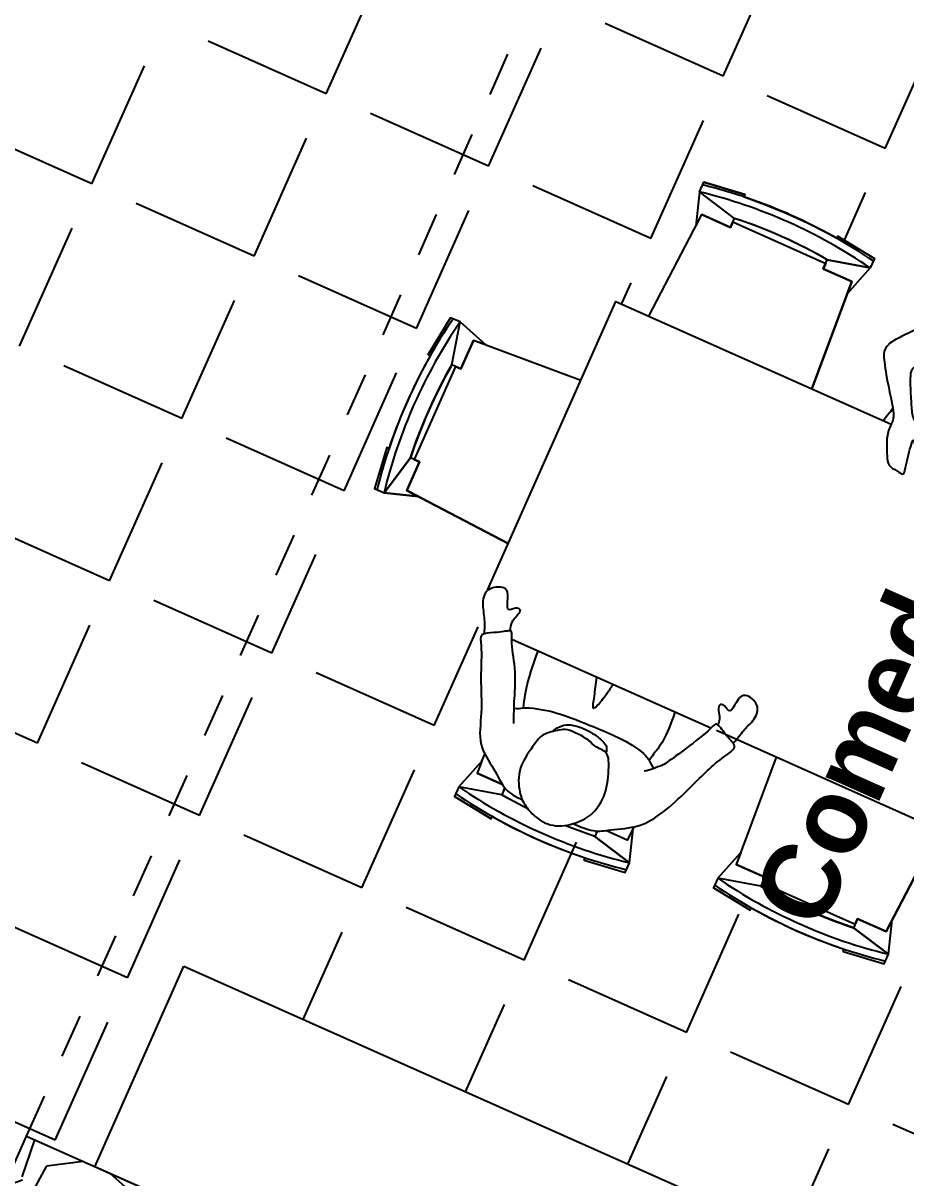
# Model space of a CAD drawing. Header units: millimetres. Extents: x 525387 to 527545, y 2235066 to 2235448.
# Drawn here: x 525580.741 to 525582.755, y 2235286.564 to 2235289.197 of the extents above; entities that cross this region are included whole.
import ezdxf

# ---------------------------------------------------------------- set-up
doc = ezdxf.new("R2010")
doc.units = ezdxf.units.MM
doc.linetypes.add('JIS_02_1.0', pattern=[2, 1, -1])
for name, color, linetype in [('auxiliar', 6, 'Continuous'), ('muebles', 2, 'Continuous'), ('pie de plano', 7, 'Continuous'), ('PISOS', 7, 'Continuous')]:
    doc.layers.add(name, color=color, linetype=linetype)
doc.layers.add('jardin', color=72, linetype='Continuous', lineweight=5)
doc.layers.add('muro', color=5, linetype='Continuous', lineweight=35)
doc.styles.add('ARIAL', font='ariali.ttf')

# ---------------------------------------------------------------- blocks, each defined once
blk = doc.blocks.new('CAB 5 REC')
at = {"layer": 'muro', "linetype": 'Continuous', "lineweight": -3}
h = blk.add_hatch(dxfattribs=at)
h.set_pattern_fill('GRAVEL', color=41, scale=0.02)
h.set_pattern_definition([(228.0127875, (-1387.913934386743, -52.61319671105593), (-4.064000000319163, -4.571999999716358), [0.06834428800000002, -6.766096727913001]), (184.969741, (-1387.959654386737, -52.66399671090767), (6.095999997588102, 0.5080000289395848), [0.1172809439999997, -11.61080977870476]), (132.5104471, (-1388.076494386711, -52.67415671097115), (5.080000002145499, -5.587999998049193), [0.08269630400000003, -8.18694455882]), (267.273689, (-1388.274614386726, -52.80115671083331), (0.508000001063945, 10.15999999994663), [0.1068009039999997, -10.57328748514756]), (292.83365418, (-1388.279694386758, -52.90783671103418), (-2.540000000212682, 6.095999999911093), [0.1047267399999997, -10.36796154906876]), (357.2736889999999, (-1388.239054386737, -53.00435671070591), (-10.15999999994663, 0.5080000010639457), [0.1068009039999997, -10.57328748514756]), (37.69424047, (-1388.132374386711, -53.00943671073765), (-6.60399999970718, -5.080000000380084), [0.141238732, -13.9826230628494]), (72.25532837, (-1388.020614386711, -52.92307671066374), (3.556000000955859, 11.17599999969577), [0.133343904, -13.201051320381]), (121.42956562, (-1387.979974386748, -52.79607671080157), (-4.064000000576625, 6.603999999645205), [0.1071626, -10.6091091397424]), (175.2363583, (-1388.035854386748, -52.70463671069592), (5.587999999919906, -0.5080000008778514), [0.1223426559999997, -5.994787389999982]), (222.3974378, (-1388.157774386753, -52.69447671063244), (-6.095999999804933, -5.5880000002128), [0.158215584, -15.6633545024354]), (138.81407483, (-1387.771694386727, -52.80623671086505), (-3.555999999786702, 3.048000000247837), [0.054000908, -5.346113164868801]), (171.4692344, (-1387.812334386748, -52.77067671064287), (6.604000000177932, -1.015999998847469), [0.102736396, -10.170927799408]), (225, (-1387.913934386743, -52.75543671101332), (-7.105427357601003e-17, -0.508000000000048), [0.07184186800000002, -0.6465786216856001]), (203.19859051, (-1387.949494386732, -52.69447671063244), (2.540000000069218, 1.015999999821867), [0.03868826399999985, -3.830124473778791]), (291.80140949, (-1387.985054386721, -52.70971671072766), (-0.5080000001062992, 1.523999999964575), [0.05471312400000002, -2.680950598]), (30.96375653, (-1387.964734386711, -52.76051671104506), (1.524000000037277, 1.015999999944225), [0.08886393199999972, -2.873259630581991]), (161.56505118, (-1387.888534386759, -52.7147967107594), (1.016000000026517, -0.5079999999467508), [0.06425742800000002, -1.5421796233656]), (16.389540334, (-1388.279694386758, -52.70971671072766), (5.08000000000003, 1.524000000000049), [0.09001760000000003, -8.911765334507802]), (70.34617594, (-1388.193334386742, -52.68431671103463), (-2.032000000185863, -5.587999999934083), [0.075519788, -7.476443135640001]), (293.19859051, (-1387.888534386759, -52.61319671105593), (-1.015999999822653, 2.540000000071057), [0.07737601999999971, -3.79143671777879]), (343.6104596700001, (-1387.858054386743, -52.68431671103463), (-5.080000000106459, 1.523999999644572), [0.09001759999999973, -8.911765334507962]), (339.44395478, (-1388.279694386758, -53.02467671083286), (-2.539999999999973, 1.016000000000042), [0.0868070399999997, -4.253546862621183]), (294.7751406, (-1388.198414386716, -53.0551567110233), (-2.540000003023386, 5.587999998625452), [0.072734424, -7.200718676144002]), (66.80140949, (-1387.883454386727, -53.12119671097025), (1.01599999984046, 2.540000000063861), [0.07737602000000002, -3.7914367177788]), (17.35402464, (-1387.852974386711, -53.05007671099156), (-6.603999999868606, -2.032000000426493), [0.08515654800000004, -8.430475196040002]), (69.44395478, (-1388.132374386711, -53.12119671097025), (-1.016000000017692, -2.539999999992927), [0.04340352, -4.296950382621201]), (101.309932474, (-1387.913934386743, -53.12119671097025), (-0.50800000000008, 2.032000000000074), [0.02590292, -2.564398992905201]), (165.963756532, (-1387.919014386716, -53.09579671081156), (1.523999999999903, -0.507999999999973), [0.10472674, -1.9898109178138]), (186.00900596, (-1388.020614386711, -53.07039671065286), (5.079999999973075, 0.5080000002658708), [0.0970533999999997, -9.608272972667363]), (303.69006753, (-1387.964734386711, -52.80623671086505), (-0.5080000000705939, 1.015999999964741), [0.073264776, -1.758355271936]), (353.15722659, (-1387.924094386748, -52.86719671078026), (8.636000000053137, -1.015999999547879), [0.127911352, -12.6632018130062]), (60.9453959, (-1387.797094386711, -52.88243671087548), (-2.032000000055938, -3.555999999968051), [0.05230164800000001, -5.177878463622001]), (90, (-1387.771694386727, -52.83671671105549), (-0.5080000000000001, 0.5080000000000001), [0.03048000000000001, -0.4775200000000001]), (120.25643716, (-1388.030774386716, -53.0551567110233), (2.031999999751434, -3.55600000014196), [0.07057339200000001, -6.986788154640001]), (48.01278749999999, (-1388.066334386705, -52.99419671064243), (4.064000000335069, 4.571999999702042), [0.136688576, -6.697752439913001]), (0, (-1387.974894386716, -52.89259671093896), (0.5080000000000001, 0.5080000000000001), [0.13208, -0.3759200000000001]), (325.3048465, (-1387.842814386706, -52.89259671093896), (5.080000001924307, -3.555999997250916), [0.08032191200000001, -7.951863344828002]), (254.0546040999999, (-1387.776774386759, -52.93831671075895), (-0.5079999999645114, -2.03200000000895), [0.073965816, -3.624330007754401]), (207.64597536, (-1387.797094386711, -53.00943671073765), (-9.652000000354672, -5.079999999326152), [0.1204290199999997, -11.92249288458756]), (175.42607874, (-1387.903774386737, -53.06531671062112), (-6.603999999999767, 0.5079999999998956), [0.127405892, -12.613169291248])])
h.paths.add_polyline_path([(0, 3.350000000093132), (0.4000000000232831, 3.350000000093132), (0.4000000000232831, 1.725000000093132), (0, 1.725000000093132)])
at = {"layer": 'auxiliar', "linetype": 'JIS_02_1.0', "lineweight": -3, "ltscale": 0.1}
blk.add_line((0.4000000000232831, 3.350000000093132), (4.67000000004191, 3.350000000093132), dxfattribs=at)
at = {"layer": 'muebles', "lineweight": -3}
for p, q in [((2.169015678926371, 3.238107979763299), (2.071984012029134, 3.225662145763636)), ((2.169015678926371, 3.238107979763299), (2.169015987892635, 3.232494420837611)), ((2.400956974830478, 3.238120748195797), (2.497990011353977, 3.225685596931726)), ((2.400956974830478, 3.238120748195797), (2.400957283796743, 3.232507188804448)), ((2.071984012029134, 3.225662145763636), (2.071985328919254, 3.201739870943129)), ((2.497991328244098, 3.201763322111219), (2.497990011353977, 3.225685596931726)), ((2.400960727012716, 3.16995978821069), (2.169019431108609, 3.169947020243853)), ((2.169019431108609, 3.169947020243853), (2.169020170578733, 3.156514943111688)), ((2.400960727012716, 3.16995978821069), (2.40096146648284, 3.156527711544186)), ((2.081635872367769, 2.895902352873236), (2.097691935603507, 3.156511016655713)), ((2.097691935603507, 3.156511016655713), (2.169020170578733, 3.156514943111688)), ((2.40096146648284, 3.156527711544186), (2.472289701341651, 3.15653163800016)), ((2.488374457112513, 2.895924743264914), (2.472289701341651, 3.15653163800016)), ((2.991202357807197, 2.823076869361103), (3.015124632511288, 2.823075552470982)), ((3.027559783658944, 2.726042516063899), (3.015124632511288, 2.823075552470982)), ((2.685363779077306, 2.813459997996688), (2.945970673579723, 2.797375242225826)), ((2.945966747007333, 2.726047007367015), (2.945970673579723, 2.797375242225826)), ((1.492576283751987, 2.676042515784502), (1.505011435016058, 2.773075552657247)), ((1.52893370972015, 2.773076869547367), (1.505011435016058, 2.773075552657247)), ((1.574168860679492, 2.684400433674455), (1.574165393947624, 2.74737524241209)), ((2.959398823790252, 2.726046267896891), (2.945966747007333, 2.726047007367015)), ((2.959398823790252, 2.726046267896891), (2.959386055590585, 2.494104972109199)), ((3.027559783658944, 2.726042516063899), (3.021946224500425, 2.726042824797332)), ((1.492576283751987, 2.676042515784502), (1.498189843026921, 2.676042824983597)), ((1.560737243737094, 2.676046268083155), (1.569219207391143, 2.676046735141426)), ((2.945950052235276, 2.422777476720512), (2.945953978807665, 2.494105711579323)), ((2.959386055590585, 2.494104972109199), (2.945953978807665, 2.494105711579323)), ((3.027547015459277, 2.494101219810545), (3.015101181226783, 2.397069552913308)), ((3.027547015459277, 2.494101219810545), (3.021933456300758, 2.49410152900964)), ((1.49258905206807, 2.44410121999681), (1.498202611226588, 2.444101529195905)), ((1.49258905206807, 2.44410121999681), (1.505034886300564, 2.347069553099573)), ((1.560750011936761, 2.444104972295463), (1.56500003032852, 2.444105206057429)), ((1.574186015292071, 2.372777476906776), (1.57418307417538, 2.426204354502261)), ((2.685341388336383, 2.40672141360119), (2.945950052235276, 2.422777476720512)), ((3.015101181226783, 2.397069552913308), (2.991178906406276, 2.397070869803429)), ((1.505034886300564, 2.347069553099573), (1.52895716112107, 2.347070869989693)), ((1.542612874181941, 2.051772858481854), (1.555048025329597, 2.148805894888937)), ((1.578970300150104, 2.148807211779058), (1.555048025329597, 2.148805894888937)), ((1.884808878879994, 2.139190340880305), (1.624201984377578, 2.123105585109442)), ((1.624205910949968, 2.051777350250632), (1.624201984377578, 2.123105585109442)), ((1.542612874181941, 2.051772858481854), (1.54822643334046, 2.051773167680949)), ((1.610773834167048, 2.051776610780507), (1.624205910949968, 2.051777350250632)), ((1.610773834167048, 2.051776610780507), (1.610786602366716, 1.819835314527154)), ((1.542625642381608, 1.819831562694162), (1.548239201540127, 1.819831871427596)), ((1.542625642381608, 1.819831562694162), (1.555071476614103, 1.722799895796925)), ((1.610786602366716, 1.819835314527154), (1.624218679149635, 1.819836053997278)), ((1.624222605722025, 1.748507819138467), (1.624218679149635, 1.819836053997278)), ((1.884831269504502, 1.732451756019145), (1.624222605722025, 1.748507819138467))]:
    blk.add_line(p, q, dxfattribs=at)
at = {"layer": 'muebles', "linetype": 'Continuous', "lineweight": -3}
for p, q in [((2.095857144682668, 3.126730214804411), (2.071985328802839, 3.201739870943129)), ((2.497991328244098, 3.201763322111219), (2.474127771100029, 3.126751038245857)), ((1.603945993701927, 2.749213312286884), (1.620944722555578, 2.749213312286884)), ((1.603966817143373, 2.370942685753107), (1.60803200781811, 2.370942685753107))]:
    blk.add_line(p, q, dxfattribs=at)
at = {"layer": 'muebles', "lineweight": -3, "flags": 128}
for points in [[(2.497991328244098, 3.201763322111219), (2.497990011353977, 3.225685596931726), (2.400956974830478, 3.238120748195797), (2.400957283796743, 3.232507188804448), (2.382887492072769, 3.234121934510767), (2.350510914460756, 3.23632877971977), (2.297686075791717, 3.238047900144011), (2.244861365063116, 3.237441534176469), (2.197148833307438, 3.234892391599715), (2.169015987892635, 3.232494420837611), (2.169015678926371, 3.238107979763299), (2.071984012029134, 3.225662145763636), (2.071985328919254, 3.201739870943129), (2.169018935994245, 3.1789405583404), (2.209079893887974, 3.18234913982451), (2.260200488497503, 3.184627398382872), (2.302801081212237, 3.184760983567685), (2.34369773324579, 3.18338066060096), (2.384594466886483, 3.18051711237058), (2.400960231898353, 3.178953326307237)], [(2.169020170578733, 3.156514943111688), (2.169018935994245, 3.1789405583404), (2.071985328919254, 3.201739870943129), (2.095857144682668, 3.126730214804411), (2.097691935603507, 3.156511016655713)], [(2.474127771100029, 3.126751038245857), (2.472289701341651, 3.15653163800016), (2.40096146648284, 3.156527711544186), (2.400960231898353, 3.178953326307237), (2.497991328244098, 3.201763322111219)], [(2.916190073825419, 2.799213312100619), (2.945970673579723, 2.797375242225826), (2.945966747007333, 2.726047007367015), (2.968392361886799, 2.726045772898942), (2.991202357807197, 2.823076869361103)], [(2.991202357807197, 2.823076869361103), (3.015124632511288, 2.823075552470982), (3.027559783658944, 2.726042516063899), (3.021946224500425, 2.726042824797332), (3.023560969857499, 2.707973033189774), (3.025767815532163, 2.675596455577761), (3.027486935839988, 2.622771617025137), (3.026880569872446, 2.569946906063706), (3.024331426946446, 2.522234374191612), (3.021933456300758, 2.49410152900964), (3.027547015459277, 2.494101219810545), (3.015101181226783, 2.397069552913308), (2.991178906406276, 2.397070869803429), (2.968379593687132, 2.49410447711125), (2.971788175287656, 2.534165435004979), (2.974066433846019, 2.585286029614508), (2.974200019263662, 2.627886622212827), (2.972819696296938, 2.66878327447921), (2.969956147833727, 2.709680007770658), (2.968392361886799, 2.726045772898942)], [(2.945953978807665, 2.494105711579323), (2.968379593687132, 2.49410447711125), (2.991178906406276, 2.397070869803429), (2.916169250383973, 2.420942685566843), (2.945950052235276, 2.422777476720512)], [(1.578970300150104, 2.148807211779058), (1.555048025329597, 2.148805894888937), (1.542612874181941, 2.051772858481854), (1.54822643334046, 2.051773167680949), (1.546611687983386, 2.033703375607729), (1.544404842425138, 2.001326797995716), (1.542685722000897, 1.948501959443092), (1.543292087968439, 1.895677248947322), (1.545841231010854, 1.847964717075229), (1.548239201540127, 1.819831871427596), (1.542625642381608, 1.819831562694162), (1.555071476614103, 1.722799895796925), (1.578993751434609, 1.722801212687045), (1.601793064153753, 1.819834819529206), (1.598384482553229, 1.859895777422935), (1.596106223994866, 1.911016372032464), (1.595972638693638, 1.953616964630783), (1.597352961543947, 1.994513616897166), (1.600216510007158, 2.035410350654274), (1.601780295954086, 2.051776115782559)], [(1.653982584015466, 2.124943654984236), (1.624201984377578, 2.123105585109442), (1.624205910949968, 2.051777350250632), (1.601780295954086, 2.051776115782559), (1.578970300150104, 2.148807211779058)], [(1.624218679149635, 1.819836053997278), (1.601793064153753, 1.819834819529206), (1.578993751434609, 1.722801212687045), (1.654003407573327, 1.746673028450459), (1.624222605722025, 1.748507819138467)]]:
    blk.add_lwpolyline(points, close=True, dxfattribs=at)
at = {"layer": 'muebles', "lineweight": -3, "ltscale": 0.35}
blk.add_lwpolyline([(0.9000000000232831, 3.179690000135452), (0.9000000000232831, 1.679690000135452), (0.4000000000232831, 1.679690000135452), (0.4000000000232831, 3.179690000135452)], close=True, dxfattribs=at)
at = {"layer": 'muebles', "lineweight": -3, "flags": 128}
for points in [[(2.488364127697423, 2.895924742799252), (2.472289701341651, 3.15653163800016), (2.40096146648284, 3.156527711544186), (2.400960727012716, 3.16995978821069), (2.169019431108609, 3.169947020243853), (2.169020170578733, 3.156514943111688), (2.097691935603507, 3.156511016655713), (2.081635872367769, 2.895902352873236)], [(2.68536377849523, 2.813449668698013), (2.945970673579723, 2.797375242225826), (2.945966747007333, 2.726047007367015), (2.959398823790252, 2.726046267896891), (2.959386055590585, 2.494104972109199), (2.945953978807665, 2.494105711579323), (2.945950052235276, 2.422777476720512), (2.685341388336383, 2.40672141360119)], [(1.546980081242509, 2.60881956666708), (1.547316371230409, 2.618783274199814), (1.550179919693619, 2.659680007956922), (1.551743705640547, 2.676045773085207), (1.52893370972015, 2.773076869547367), (1.505011435016058, 2.773075552657247), (1.492576283751987, 2.676042515784502), (1.498189843026921, 2.676042824983597), (1.496575097669847, 2.657973032910377), (1.494368251995184, 2.625596455764025), (1.492649131687358, 2.57277161674574), (1.4932554976549, 2.51994690624997), (1.4958046405809, 2.472234374377877), (1.498202611226588, 2.444101529195905), (1.49258905206807, 2.44410121999681), (1.505034886300564, 2.347069553099573), (1.52895716112107, 2.347070869989693), (1.551756473840214, 2.444104477297515), (1.54834789223969, 2.484165434725583), (1.546911406796426, 2.516397947445512)], [(1.569219207391143, 2.676046735141426), (1.551743705640547, 2.676045773085207), (1.52893370972015, 2.773076869547367), (1.603945993701927, 2.749213312286884), (1.574165393947624, 2.74737524241209), (1.574168860679492, 2.684400433674455)], [(1.56500003032852, 2.444105206057429), (1.551756473840214, 2.444104477297515), (1.52895716112107, 2.347070869989693), (1.603966817143373, 2.370942685753107), (1.574186015292071, 2.372777476906776), (1.57418307417538, 2.426204354502261)], [(1.884808879462071, 2.13918001158163), (1.624201984377578, 2.123105585109442), (1.624205910949968, 2.051777350250632), (1.610773834167048, 2.051776610780507), (1.610786602366716, 1.819835314527154), (1.624218679149635, 1.819836053997278), (1.624222605722025, 1.748507819138467), (1.884831269504502, 1.732451756019145)]]:
    blk.add_lwpolyline(points, dxfattribs=at)
at = {"layer": 'muebles', "linetype": 'Continuous', "lineweight": -3}
for points in [[(1.964710343978368, 2.895889476407319), (2.685232249321416, 2.895889476407319), (2.685232249321416, 2.208359905518591)], [(1.884767750860192, 2.302201413083822), (1.884767750860192, 2.799155546352267)], [(1.884767750860192, 1.604566760361195), (1.884767750860192, 2.288638256024569)]]:
    blk.add_lwpolyline(points, dxfattribs=at)
at = {"layer": 'muebles', "lineweight": -3}
blk.add_lwpolyline([(1.884767750860192, 2.302201413083822), (1.884767750860192, 2.799155546352267)], dxfattribs=at)
for centre, radius, start, end in [((2.285052426042967, 2.037387419492006), 1.200726946396528, 79.78508945377044, 100.2212187402846), ((2.285052426042967, 2.037387419492006), 1.183686706396494, 79.63637664771076, 100.3699315398268), ((2.285051603219472, 2.052334090229124), 1.132565986396444, 84.12597306736077, 95.8803351197961), ((1.826826455071568, 2.610137966927141), 1.183686706396494, 349.6300684667344, 10.36362335885053), ((1.826826455071568, 2.610137966927141), 1.200726946396528, 349.7787812686469, 10.21491054622956), ((2.693309612455778, 2.560137967113405), 1.200726946396528, 169.7850894537704, 190.2212187313531), ((2.693309612455778, 2.560137967113405), 1.183686706396494, 169.6363766411495, 190.3699315332656), ((1.841773125575855, 2.610137144103646), 1.132565986396444, 354.1196648941573, 5.874026925321527), ((2.743346202769317, 1.935868309810758), 1.200726946396528, 169.7850894537704, 190.2212187313531), ((2.743346202769317, 1.935868309810758), 1.183686706396494, 169.6363766411495, 190.3699315332656), ((2.72839953226503, 1.935867486987263), 1.132565986396444, 174.1259730746785, 185.8803351058427)]:
    blk.add_arc(centre, radius, start, end, dxfattribs=at)
for points, knots in [([(1.871604880318046, 2.862068692687899), (1.881310656899586, 2.865522333886474), (1.901363280019723, 2.872753761708736), (1.934025169932283, 2.896095119882375), (1.970785271027125, 2.901228589937091), (1.990588206797838, 2.863393234554678), (1.976542113232426, 2.847853293642402), (1.933413087506779, 2.837278912309557), (1.956620285753161, 2.822945788037032), (1.95661889272742, 2.805333890020847), (1.934666556655429, 2.811175089329481), (1.922757232212462, 2.8169962069951), (1.907794214203022, 2.814151144120842), (1.901306091807783, 2.811372865457088)], [0.01181502239115784, 0.01181502239115784, 0.01181502239115784, 0.01181502239115784, 0.3243290914463403, 0.654038284269737, 0.9800887906453177, 1.313059642118888, 1.562526201424516, 1.890179081532209, 2.123216847386098, 2.319335480961262, 2.559559402082812, 2.784920122316572, 3.021417812852759, 3.021417812852759, 3.021417812852759, 3.021417812852759]), ([(1.758016462088563, 2.736757073551416), (1.773717608652078, 2.742360819131136), (1.827321613207459, 2.761957124806941), (1.869959670002572, 2.795465375296772), (1.905200180597603, 2.806206775829196), (1.898859650013037, 2.815728987101465), (1.894239042652771, 2.824007106013596), (1.88206179253757, 2.841828336473554), (1.868530188105069, 2.87405830482021), (1.841010526171885, 2.853723348584026), (1.7729371531168, 2.828762355260551), (1.706796507001854, 2.793131893035024), (1.632389987586066, 2.773616117890924), (1.60114912991412, 2.717149373143911), (1.561862948583439, 2.673299184069037), (1.561115851392969, 2.64625400910154), (1.560801299056038, 2.62899084109813)], [0, 0, 0, 0, 0.4255994481896627, 0.8882607294155818, 1.192704937324794, 1.342170682560148, 1.518303691570655, 1.792313997028026, 2.095158650432156, 2.380371568946291, 2.872043252467639, 3.380911381483055, 3.86834696174984, 4.320719578932903, 4.747346549560505, 5.124413351332524, 5.124413351332524, 5.124413351332524, 5.124413351332524]), ([(1.71163286594674, 2.716927177272737), (1.716393784270622, 2.719096296466887), (1.725925717270002, 2.723413613624871), (1.747260866570286, 2.73245489411056), (1.758016462088563, 2.736757073551416)], [-0.5645862270433196, -0.5645862270433196, -0.5645862270433196, -0.5645862270433196, -0.3376637689164945, 0, 0, 0, 0]), ([(1.743789580534212, 2.730927038472146), (1.74578995257616, 2.722672662232071), (1.756507060839795, 2.71278060413897), (1.775619489140809, 2.642338046338409), (1.777612094767392, 2.573445480782539), (1.783014724962413, 2.462066281121224), (1.765095483278856, 2.40260474011302), (1.7548881189432, 2.394925568718463), (1.747271214495413, 2.384605881758034)], [0, 0, 0, 0, 0.2649497858514454, 0.7367122350269572, 1.232942427760139, 1.839726036246399, 2.285966441367921, 2.541749591068652, 2.541749591068652, 2.541749591068652, 2.541749591068652]), ([(1.753446550224908, 2.711670897901058), (1.773868538090028, 2.718238018918782), (1.803651297115721, 2.72684881882742), (1.858999488642439, 2.732349557802081), (1.884767750860192, 2.733711950946599)], [0.003944927619440511, 0.003944927619440511, 0.003944927619440511, 0.003944927619440511, 0.4446232256244506, 0.8300271681230373, 0.8300271681230373, 0.8300271681230373, 0.8300271681230373]), ([(1.552622664370574, 2.618390364572406), (1.558299971395172, 2.62697690539062), (1.573444782523438, 2.643505900166929), (1.625121169374324, 2.669791635591537), (1.686655042227358, 2.654816486872733), (1.716226499993354, 2.649969219695777), (1.74056553223636, 2.615936392918229), (1.750861303997226, 2.601963300257921), (1.749162331456318, 2.544266043230891), (1.737267720280215, 2.528857708908617), (1.741656039841473, 2.49416641658172), (1.707531165331602, 2.477377696894109), (1.650695080403239, 2.457506330218166), (1.59672882698942, 2.466960238292813), (1.56091686070431, 2.493531335145235), (1.529766520485282, 2.540240142960101), (1.535868574865162, 2.58657144755125), (1.546639989712276, 2.609341976232827), (1.552622664370574, 2.618390364572406)], [0, 0, 0, 0, 0.3283394912011582, 0.7639612668489152, 1.221920493048184, 1.54180572028943, 1.899415218420127, 2.155151847500631, 2.58187099542954, 2.847084539609174, 3.158909596278496, 3.497754979824026, 3.954169889676506, 4.377581498321829, 4.764041989437939, 5.190581992473346, 5.581258833911105, 5.927258861675762, 5.927258861675762, 5.927258861675762, 5.927258861675762]), ([(1.730707249836996, 2.629273693542928), (1.736285861581564, 2.627156825736165), (1.749092734069563, 2.619944385252893), (1.762054718681611, 2.601205775514245), (1.767100078985095, 2.572469377890229), (1.763969380524941, 2.534899830352515), (1.754523147596046, 2.502407427411526), (1.740741461166181, 2.498469188809395), (1.735900905448943, 2.497946295887232)], [0.09511017178806917, 0.09511017178806917, 0.09511017178806917, 0.09511017178806917, 0.2972892633613599, 0.5844327378734174, 0.8953964741321543, 1.261740021713738, 1.600833871335293, 1.777868582774015, 1.777868582774015, 1.777868582774015, 1.777868582774015]), ([(1.884767750860192, 2.588199495337903), (1.869745402014814, 2.58375432388857), (1.84316916053649, 2.574678034055978), (1.810437596752308, 2.567777006886899), (1.82932569924742, 2.557998543139547), (1.851205589715391, 2.552960005123168), (1.875851930468343, 2.548158027231693), (1.884767750860192, 2.546366408932954)], [5.253276961683066, 5.253276961683066, 5.253276961683066, 5.253276961683066, 5.565159900813966, 5.862614472130555, 6.050495226298254, 6.389012345773883, 6.560977723482068, 6.560977723482068, 6.560977723482068, 6.560977723482068]), ([(1.558400962268934, 2.500648602843285), (1.558286284678616, 2.482245538849384), (1.559783327276818, 2.447024760767817), (1.581079590716399, 2.417173211928457), (1.611909572966397, 2.356890055816621), (1.665552804246545, 2.322585228830576), (1.733320602681488, 2.292671720962971), (1.823210645932704, 2.260577340610325), (1.866030745324679, 2.228716033510864), (1.876676236395724, 2.245492255780846), (1.884091944200918, 2.265949722379446), (1.904390794690698, 2.296048220712692), (1.884243107284419, 2.301058647222817), (1.827987566241063, 2.329836968332529), (1.782043210580014, 2.356804458424449), (1.766527373227291, 2.365768295247108), (1.763092286419123, 2.368872520979494)], [6.263987976818923, 6.263987976818923, 6.263987976818923, 6.263987976818923, 6.590827477168199, 6.957133094385799, 7.418200913655895, 7.869299758194249, 8.366839070204518, 8.941449253790191, 9.321843035937311, 9.526423372112555, 9.811479055644387, 10.12407827075832, 10.33081364153621, 10.7934644066575, 11.23368142865352, 11.44451960178699, 11.44451960178699, 11.44451960178699, 11.44451960178699]), ([(1.763092286419123, 2.368872520979494), (1.757503503933549, 2.373979034367949), (1.746774438186549, 2.384691538289189), (1.737633637967519, 2.395492620300502), (1.733280245563947, 2.401058370247483)], [11.44451960178699, 11.44451960178699, 11.44451960178699, 11.44451960178699, 11.71748803546684, 11.98120782780302, 11.98120782780302, 11.98120782780302, 11.98120782780302]), ([(1.884767750860192, 2.391981889959425), (1.857215371332131, 2.390179583802819), (1.816337630618364, 2.387118055019528), (1.778099385672249, 2.397779908962548), (1.767520139808767, 2.399811453651637), (1.760399128892459, 2.400942675769329)], [12.32861883282614, 12.32861883282614, 12.32861883282614, 12.32861883282614, 12.78585480946525, 13.13874413488718, 13.36053564497094, 13.36053564497094, 13.36053564497094, 13.36053564497094]), ([(1.874213917180896, 2.242167563643306), (1.894955291529186, 2.234819164033979), (1.915106769534759, 2.232493813149631), (1.943294090568088, 2.217205247841775), (1.980184632237069, 2.22129737213254), (1.990043529076502, 2.262848215177655), (1.972598432330415, 2.274443520233035), (1.928193724015728, 2.274053290020674), (1.947148600942455, 2.293667701538652), (1.942803223151714, 2.310735116247088), (1.922969879000448, 2.29965977743268), (1.914051225408912, 2.292088630609214), (1.902817700174637, 2.290631008334458), (1.89814931654837, 2.290655717719346)], [0.0388387691161006, 0.0388387691161006, 0.0388387691161006, 0.0388387691161006, 0.3243290914463403, 0.654038284269737, 0.9800887906453177, 1.313059642118888, 1.562526201424516, 1.890179081532209, 2.123216847386098, 2.319335480961262, 2.559559402082812, 2.784920122316572, 2.938956686154151, 2.938956686154151, 2.938956686154151, 2.938956686154151]), ([(2.90929141594097, 2.240635790862143), (2.899254573392682, 2.250493902247399), (2.878198411082849, 2.267681359313428), (2.851046712370589, 2.289537341333926), (2.829144938383251, 2.292038356885314), (2.81112836219836, 2.28247931972146), (2.76225304719992, 2.250923825893551), (2.712489712284878, 2.213077066931874), (2.695216712076217, 2.207385837566108), (2.664822185179219, 2.209674392826855), (2.636774528888054, 2.198729539290071), (2.616295676794834, 2.187808747403324), (2.594243728672154, 2.17676507262513), (2.594326476566494, 2.154117952566594), (2.588874317705631, 2.134229596704245), (2.60942635347601, 2.138801075518131), (2.652833017753437, 2.146951374132186), (2.676863128202967, 2.149607160128653), (2.665429608896375, 2.140955571550876), (2.65479567006696, 2.132405179087073), (2.637407558737323, 2.114016242325306), (2.669483702396974, 2.123206267599016), (2.689105777302757, 2.128579508978873), (2.707093721022829, 2.144194315653294), (2.714038226520643, 2.164182879030704), (2.72661057987716, 2.174704259261489), (2.756899909698404, 2.190379912499338), (2.796563576790504, 2.210517762694508), (2.817781632649712, 2.217364488169551), (2.826548657030798, 2.212196744978428), (2.839338539983146, 2.201424133498222), (2.84480231103953, 2.194336631800979)], [0, 0, 0, 0, 0.4349023238200695, 0.8270598379688201, 1.12133580263235, 1.410762931956272, 1.930568689154257, 2.46042073709842, 2.738729761410268, 3.098269149992723, 3.466452906032266, 3.793637372864298, 4.106656808361262, 4.4215289551733, 4.682290266471424, 4.936423940721546, 5.412079903258221, 5.679080303601476, 5.865196765397418, 6.14622574498869, 6.400359419238801, 6.714584343416744, 7.02598473758753, 7.337579933318408, 7.625979068675003, 7.886319908874811, 8.298988439438647, 8.75957107293798, 9.058118626188117, 9.266494892410373, 9.554325216489858, 9.554325216489858, 9.554325216489858, 9.554325216489858])]:
    blk.add_open_spline(points, degree=3, knots=knots, dxfattribs=at)
blk.add_open_spline([(2.719520813436247, 2.219499826896936), (2.707351722754538, 2.222625324968249), (2.695783860050142, 2.225464369636029), (2.685232249321416, 2.227973899804056)], degree=3, dxfattribs=at)
at = {"layer": 'muro', "linetype": 'Continuous', "lineweight": -3}
blk.add_lwpolyline([(0, 3.350000000093132), (0.4000000000232831, 3.350000000093132), (0.4000000000232831, 1.725000000093132), (0, 1.725000000093132)], close=True, dxfattribs=at)
at = {"layer": 'PISOS', "color": 41, "linetype": 'Continuous', "lineweight": -3}
for p, q in [((2.44398352841381, 4.097003289032727), (2.44398352841381, 4.391643289010972)), ((2.038853528327309, 4.097003289032727), (2.333493528305553, 4.097003289032727)), ((2.44398352841381, 4.097003289032727), (2.738623528392054, 4.097003289032727)), ((1.228593528387137, 3.691873289179057), (1.228593528387137, 3.986513289157301)), ((1.633723528357223, 3.691873289179057), (1.633723528357223, 3.986513289157301)), ((2.038853528327309, 3.691873289179057), (2.038853528327309, 3.986513289157301)), ((2.44398352841381, 3.691873289179057), (2.44398352841381, 3.986513289157301)), ((2.849113528383896, 3.691873289179057), (2.849113528383896, 3.986513289157301)), ((1.228593528387137, 3.691873289179057), (1.523233528365381, 3.691873289179057)), ((1.633723528357223, 3.691873289179057), (1.928363528335467, 3.691873289179057)), ((2.038853528327309, 3.691873289179057), (2.333493528305553, 3.691873289179057)), ((2.44398352841381, 3.691873289179057), (2.738623528392054, 3.691873289179057)), ((2.849113528383896, 3.691873289179057), (3.14375352836214, 3.691873289179057)), ((0.4183335283305496, 3.286743289325386), (0.4183335283305496, 3.581383289303631)), ((0.8234635284170508, 3.286743289325386), (0.8234635284170508, 3.581383289303631)), ((1.228593528387137, 3.286743289325386), (1.228593528387137, 3.581383289303631)), ((1.633723528357223, 3.286743289325386), (1.633723528357223, 3.581383289303631)), ((2.038853528327309, 3.286743289325386), (2.038853528327309, 3.581383289303631)), ((2.44398352841381, 3.286743289325386), (2.44398352841381, 3.581383289303631)), ((2.849113528383896, 3.286743289325386), (2.849113528383896, 3.581383289303631)), ((2.038853528327309, 3.350540725979954), (2.038853528327309, 3.360757107846439)), ((0.4183335283305496, 3.286743289325386), (0.7129735283087939, 3.286743289325386)), ((0.8234635284170508, 3.286743289325386), (1.118103528395295, 3.286743289325386)), ((1.228593528387137, 3.286743289325386), (1.523233528365381, 3.286743289325386)), ((1.633723528357223, 3.286743289325386), (1.879897743230686, 3.286743289325386)), ((2.038853528327309, 3.286743289325386), (2.333493528305553, 3.286743289325386)), ((2.44398352841381, 3.286743289325386), (2.738623528392054, 3.286743289325386)), ((2.849113528383896, 3.286743289325386), (3.14375352836214, 3.286743289325386)), ((1.228593528387137, 2.881613289006054), (1.228593528387137, 3.176253288984299)), ((1.633723528357223, 2.881613289006054), (1.633723528357223, 3.176253288984299)), ((2.849113528383896, 2.881613289006054), (2.849113528383896, 3.176253288984299)), ((3.254243528353982, 2.881613289006054), (3.254243528353982, 3.176253288984299)), ((0.9000000000232831, 2.881613289006054), (1.118103528395295, 2.881613289006054)), ((1.228593528387137, 2.881613289006054), (1.523233528365381, 2.881613289006054)), ((1.633723528357223, 2.881613289006054), (1.879897743230686, 2.881613289006054)), ((2.685232249321416, 2.881613289006054), (2.738623528392054, 2.881613289006054)), ((2.849113528383896, 2.881613289006054), (3.14375352836214, 2.881613289006054)), ((3.254243528353982, 2.881613289006054), (3.548883528332226, 2.881613289006054)), ((1.228593528387137, 2.476483289152384), (1.228593528387137, 2.771123289130628)), ((3.254243528353982, 2.476483289152384), (3.254243528353982, 2.771123289130628)), ((0.9000000000232831, 2.476483289152384), (1.118103528395295, 2.476483289152384)), ((1.228593528387137, 2.476483289152384), (1.523233528365381, 2.476483289152384)), ((3.025287239346653, 2.476483289152384), (3.14375352836214, 2.476483289152384)), ((3.254243528353982, 2.476483289152384), (3.548883528332226, 2.476483289152384)), ((1.228593528387137, 2.071353289298713), (1.228593528387137, 2.365993289276958)), ((0.9000000000232831, 2.071353289298713), (1.118103528395295, 2.071353289298713)), ((1.228593528387137, 2.071353289298713), (1.523233528365381, 2.071353289298713)), ((1.228593528387137, 1.666223288979381), (1.228593528387137, 1.960863288957626)), ((0.8234635284170508, 1.666223288979381), (1.118103528395295, 1.666223288979381)), ((1.228593528387137, 1.666223288979381), (1.523233528365381, 1.666223288979381)), ((1.228593528387137, 1.261093289125711), (1.228593528387137, 1.555733289103955))]:
    blk.add_line(p, q, dxfattribs=at)
at = {"layer": 'pie de plano', "lineweight": -3, "insert": (2.588794133393094, 1.881311030127108), "char_height": 0.175, "width": 1.519722237731585, "attachment_point": 9, "style": 'ARIAL'}
blk.add_mtext('{\\fCentury Gothic|b1|i0|c0|p34;Comedor}', dxfattribs=at)

msp = doc.modelspace()

# ---------------------------------------------------------------- hatches: boundary and pattern name
at = {"layer": 'jardin'}
h = msp.add_hatch(dxfattribs=at)
h.set_pattern_fill('GRASS', color=72, scale=0.025)
h.set_pattern_definition([(90, (194.1935024295235, -22.17156315827742), (-0.449012806, 0.449012806), [0.1190625, -0.778963112]), (45, (194.1935024295235, -22.17156315827742), (-0.4490128060534577, 0.4490128060534577), [0.1190625, -0.5159375]), (135, (194.1935024295235, -22.17156315827742), (-0.4490128060534577, -0.4490128060534576), [0.1190625, -0.5159375])])
edge = h.paths.add_edge_path()
edge.add_line((525532.9685651099, 2235265.018777107), (525533.3434039074, 2235265.946524886))
edge.add_line((525533.3434039074, 2235265.946524886), (525531.9062651811, 2235266.527166621))
edge.add_line((525531.9062651811, 2235266.527166621), (525534.1539047417, 2235272.090269749))
edge.add_line((525534.1539047417, 2235272.090269749), (525536.193709222, 2235271.266135243))
edge.add_line((525536.193709222, 2235271.266135243), (525536.562877167, 2235272.179857971))
edge.add_line((525536.562877167, 2235272.179857971), (525545.1662853189, 2235268.821973717))
edge.add_line((525545.1662853189, 2235268.821973717), (525547.3497467478, 2235274.82330218))
edge.add_line((525547.3497467478, 2235274.82330218), (525544.7313748535, 2235273.015255336))
edge.add_line((525544.7313748535, 2235273.015255336), (525543.2781960585, 2235272.639106617))
edge.add_line((525543.2781960585, 2235272.639106617), (525541.1485370866, 2235273.090486108))
edge.add_line((525541.1485370866, 2235273.090486108), (525539.9398361517, 2235273.743141092))
edge.add_line((525539.9398361517, 2235273.743141092), (525538.2110542965, 2235276.000038548))
edge.add_line((525538.2110542965, 2235276.000038548), (525537.3736256876, 2235277.555641114))
edge.add_line((525537.3736256876, 2235277.555641114), (525537.8291464725, 2235279.042329289))
edge.add_line((525537.8291464725, 2235279.042329289), (525538.5619413613, 2235280.955201727))
edge.add_line((525538.5619413613, 2235280.955201727), (525539.6831508342, 2235281.758453705))
edge.add_line((525539.6831508342, 2235281.758453705), (525542.1579888097, 2235281.527801211))
edge.add_line((525542.1579888097, 2235281.527801211), (525543.0625858817, 2235281.397905624))
edge.add_line((525543.0625858817, 2235281.397905624), (525544.237610196, 2235281.544910648))
edge.add_line((525544.237610196, 2235281.544910648), (525545.2389396823, 2235280.937943125))
edge.add_line((525545.2389396823, 2235280.937943125), (525545.3998439282, 2235280.590086101))
edge.add_line((525545.3998439282, 2235280.590086101), (525546.3509289569, 2235280.368002899))
edge.add_line((525546.3509289569, 2235280.368002899), (525547.600497491, 2235279.717446517))
edge.add_line((525547.600497491, 2235279.717446517), (525548.5040015223, 2235277.995816217))
edge.add_line((525548.5040015223, 2235277.995816217), (525549.4494635365, 2235280.59445525))
edge.add_line((525549.4494635365, 2235280.59445525), (525547.0341694856, 2235282.223591658))
edge.add_arc((525553.4010597232, 2235290.10956279), 10.13537527618222, 170.284472681075, 231.0836617792268, ccw=False)
edge.add_line((525543.4110483121, 2235291.819973266), (525550.0208712292, 2235308.245539475))
edge.add_arc((525555.8299656212, 2235305.755869185), 6.320129413924658, 80.38193008596693, 156.8009227968103, ccw=False)
edge.add_line((525556.8859309562, 2235311.987159021), (525568.065963876, 2235310.309437103))
edge.add_line((525568.065963876, 2235310.309437103), (525571.100602373, 2235308.445894439))
edge.add_line((525571.100602373, 2235308.445894439), (525574.6095270728, 2235309.283263758))
edge.add_line((525574.6095270728, 2235309.283263758), (525591.9766387951, 2235306.280143735))
edge.add_line((525591.9766387951, 2235306.280143735), (525597.5764745408, 2235303.843793575))
edge.add_line((525597.5764745408, 2235303.843793575), (525606.9181822436, 2235297.037171795))
edge.add_line((525606.9181822436, 2235297.037171795), (525607.4802795019, 2235296.512781397))
edge.add_line((525607.4802795019, 2235296.512781397), (525607.7313576707, 2235296.885019429))
edge.add_line((525607.7313576707, 2235296.885019429), (525605.0168321515, 2235299.331365688))
edge.add_line((525605.0168321515, 2235299.331365688), (525606.1571826885, 2235308.315870588))
edge.add_line((525606.1571826885, 2235308.315870588), (525587.9557378056, 2235310.626073285))
edge.add_line((525587.9557378056, 2235310.626073285), (525576.383262146, 2235312.094899778))
edge.add_line((525576.383262146, 2235312.094899778), (525549.9333449753, 2235316.064083598))
edge.add_line((525549.9333449753, 2235316.064083598), (525525.9451853664, 2235256.452939874))
edge.add_line((525525.9451853664, 2235256.452939874), (525533.2269897189, 2235254.979274598))
edge.add_arc((525533.8274825849, 2235265.506826035), 10.54466362321378, 266.7353789843571, 327.767703411439)
edge.add_arc((525538.862284269, 2235264.345332306), 5.916612411177084, 311.0411354373542, 382.0561272641166)
edge.add_line((525544.3458979388, 2235266.567107169), (525544.7558909323, 2235267.693988821))
edge.add_line((525544.7558909323, 2235267.693988821), (525540.3056363409, 2235269.430909766))
edge.add_line((525540.3056363409, 2235269.430909766), (525538.1183970077, 2235264.017302446))
edge.add_line((525538.1183970077, 2235264.017302446), (525535.220947462, 2235265.18794805))
edge.add_line((525535.220947462, 2235265.18794805), (525534.8463408679, 2235264.260764197))
edge.add_line((525534.8463408679, 2235264.260764197), (525534.1128909915, 2235263.949433194))
edge.add_arc((525532.2472092394, 2235263.099885316), 2.049999999645656, -100.03482796230941, 24.482393480616622, ccw=False)
edge.add_line((525531.890003354, 2235261.081246181), (525531.4886372016, 2235260.087830096))
edge.add_arc((525530.6343550509, 2235259.107931118), 1.299999999730877, -272.9178751744206, 48.917875213800016, ccw=False)
edge.add_line((525530.7005309252, 2235260.4062457), (525531.1018970774, 2235261.399661786))
edge.add_arc((525532.2472092387, 2235263.099885316), 2.049999999851757, 69.39759662553149, 236.0348279646576, ccw=False)
h.paths.add_polyline_path([(525537.1375270657, 2235274.936899961), (525536.4819655273, 2235273.314328216), (525534.905752974, 2235273.951159425), (525535.5613145124, 2235275.573731171)], flags=16)
at = {"layer": 'PISOS'}
h = msp.add_hatch(dxfattribs=at)
h.set_pattern_fill('HONEY', color=9, scale=0.09)
h.set_pattern_definition([(0, (-1981.939004174666, -211.1523106675595), (0.428625, 0.24746675805), [0.2857499999999999, -0.5714999999999999]), (120, (-1981.939004174666, -211.1523106675595), (-0.4286249990634771, 0.2474667596721052), [0.2857499999999998, -0.5714999999999996]), (59.99999999999999, (-1981.939004174666, -211.1523106675595), (9.36522819294794e-10, 0.494933517722105), [-0.5714999999999999, 0.2857499999999999])])
edge = h.paths.add_edge_path()
edge.add_line((525606.9532373651, 2235293.587946526), (525607.2363289868, 2235294.00764637))
edge.add_line((525607.2363289868, 2235294.00764637), (525606.3479130142, 2235294.836465225))
edge.add_line((525606.3479130142, 2235294.836465225), (525605.8445237541, 2235294.090161281))
edge.add_arc((525605.9721426611, 2235292.896966655), 1.199999999830135, 96.10489892490847, 124.1823590114058)
edge.add_line((525605.2979482228, 2235293.889670971), (525594.7123011063, 2235301.60266077))
edge.add_line((525594.7123011063, 2235301.60266077), (525591.0525401771, 2235303.194932317))
edge.add_line((525591.0525401771, 2235303.194932317), (525575.182638465, 2235305.939154865))
edge.add_line((525575.182638465, 2235305.939154865), (525574.2028669307, 2235306.540823254))
edge.add_line((525574.2028669307, 2235306.540823254), (525573.5749101448, 2235305.518243049))
edge.add_line((525573.5749101448, 2235305.518243049), (525574.7510732597, 2235304.795972457))
edge.add_line((525574.7510732597, 2235304.795972457), (525577.9330706495, 2235304.24574164))
edge.add_line((525577.9330706495, 2235304.24574164), (525579.0839622102, 2235298.82506341))
edge.add_line((525579.0839622102, 2235298.82506341), (525578.0409486827, 2235296.482416672))
edge.add_line((525578.0409486827, 2235296.482416672), (525577.7984083681, 2235295.937662207))
edge.add_line((525577.7984083681, 2235295.937662207), (525576.9142228351, 2235295.426904986))
edge.add_line((525576.9142228351, 2235295.426904986), (525575.7266137406, 2235295.955662622))
edge.add_line((525575.7266137406, 2235295.955662622), (525574.6303591912, 2235296.443746593))
edge.add_line((525574.6303591912, 2235296.443746593), (525574.2236225482, 2235295.530201136))
edge.add_line((525574.2236225482, 2235295.530201136), (525575.3198770975, 2235295.042117164))
edge.add_line((525575.3198770975, 2235295.042117164), (525574.1301672953, 2235292.369985199))
edge.add_line((525574.1301672953, 2235292.369985199), (525575.226421845, 2235291.881901227))
edge.add_line((525575.226421845, 2235291.881901227), (525575.9362163139, 2235293.476125706))
edge.add_line((525575.9362163139, 2235293.476125706), (525578.7361371672, 2235295.093523571))
edge.add_line((525578.7361371672, 2235295.093523571), (525580.3387425096, 2235298.693034103))
edge.add_line((525580.3387425096, 2235298.693034103), (525579.2065739105, 2235304.025527525))
edge.add_line((525579.2065739105, 2235304.025527525), (525590.7060031955, 2235302.037046834))
edge.add_line((525590.7060031955, 2235302.037046834), (525594.1124133674, 2235300.55500194))
edge.add_line((525594.1124133674, 2235300.55500194), (525595.0989541203, 2235299.836181571))
edge.add_line((525595.0989541203, 2235299.836181571), (525590.2276901774, 2235288.895143621))
edge.add_line((525590.2276901774, 2235288.895143621), (525591.3239447267, 2235288.407059649))
edge.add_line((525591.3239447267, 2235288.407059649), (525593.5868117566, 2235293.489542213))
edge.add_line((525593.5868117566, 2235293.489542213), (525595.8714388438, 2235292.472360698))
edge.add_line((525595.8714388438, 2235292.472360698), (525596.2781754866, 2235293.385906155))
edge.add_line((525596.2781754866, 2235293.385906155), (525593.9935483993, 2235294.40308767))
edge.add_line((525593.9935483993, 2235294.40308767), (525596.0907676786, 2235299.113519294))
edge.add_line((525596.0907676786, 2235299.113519294), (525605.4887313502, 2235292.265907888))
edge.add_arc((509013.475930431, 2231769.083826202), 16961.94861348718, 11.982317951034474, 11.98824039447959, ccw=False)
edge.add_line((525605.8528204352, 2235290.550836786), (525603.4026747464, 2235285.047719467))
edge.add_line((525603.4026747464, 2235285.047719467), (525601.4293808372, 2235283.90782962))
edge.add_line((525601.4293808372, 2235283.90782962), (525602.7841985535, 2235283.30462591))
edge.add_line((525602.7841985535, 2235283.30462591), (525604.3404035454, 2235284.203580832))
edge.add_line((525604.3404035454, 2235284.203580832), (525604.4625333886, 2235284.477888951))
edge.add_line((525604.4625333886, 2235284.477888951), (525605.0559553527, 2235284.213680469))
edge.add_line((525605.0559553527, 2235284.213680469), (525605.4626919958, 2235285.127225927))
edge.add_line((525605.4626919958, 2235285.127225927), (525604.8692700317, 2235285.391434408))
edge.add_line((525604.8692700317, 2235285.391434408), (525607.1030780211, 2235290.408649298))
edge.add_arc((525607.8525471875, 2235277.282750833), 13.14727783833425, 86.73204505863089, 93.26795494136911, ccw=False)
edge.add_line((525608.6020163539, 2235290.408649298), (525613.3509928689, 2235285.978245751))
edge.add_line((525613.3509928689, 2235285.978245751), (525616.8472891089, 2235282.513170424))
edge.add_line((525616.8472891089, 2235282.513170424), (525619.2713198636, 2235279.954865594))
edge.add_line((525619.2713198636, 2235279.954865594), (525608.9483517003, 2235276.515085535))
edge.add_line((525608.9483517003, 2235276.515085535), (525601.468371776, 2235279.843725831))
edge.add_line((525601.468371776, 2235279.843725831), (525600.9616807719, 2235278.705679202))
edge.add_line((525600.9616807719, 2235278.705679202), (525608.5464596847, 2235275.33040119))
edge.add_line((525608.5464596847, 2235275.33040119), (525609.4136088317, 2235272.728039155))
edge.add_line((525609.4136088317, 2235272.728039155), (525614.1571920078, 2235274.30867784))
edge.add_line((525614.1571920078, 2235274.30867784), (525613.3542545586, 2235276.718337057))
edge.add_line((525613.3542545586, 2235276.718337057), (525620.1822073393, 2235278.993521426))
edge.add_line((525620.1822073393, 2235278.993521426), (525621.7364663732, 2235277.353167489))
edge.add_line((525621.7364663732, 2235277.353167489), (525623.3735464438, 2235275.625404818))
edge.add_line((525623.3735464438, 2235275.625404818), (525624.6813222884, 2235274.194607804))
edge.add_line((525624.6813222884, 2235274.194607804), (525627.0727686713, 2235267.017746364))
edge.add_line((525627.0727686713, 2235267.017746364), (525631.696335101, 2235268.558393527))
edge.add_line((525631.696335101, 2235268.558393527), (525630.1964513537, 2235270.141360173))
edge.add_arc((525634.918613206, 2235276.55946054), 7.968113006474778, 218.7716957525168, 233.6559660680781, ccw=False)
edge.add_line((525628.7062945096, 2235271.569678852), (525624.2520331242, 2235276.442948166))
edge.add_line((525624.2520331242, 2235276.442948166), (525622.607546089, 2235278.178528094))
edge.add_line((525622.607546089, 2235278.178528094), (525617.7053978947, 2235283.352220457))
edge.add_line((525617.7053978947, 2235283.352220457), (525614.1828331029, 2235286.843329764))
edge.add_line((525614.1828331029, 2235286.843329764), (525606.9532373651, 2235293.587946526))

# ---------------------------------------------------------------- block references
at = {"layer": 'muro', "rotation": 66}
msp.add_blockref('CAB 5 REC', (525583.6464570556, 2235284.931262688), dxfattribs=at)

doc.saveas('drawing.dxf')
